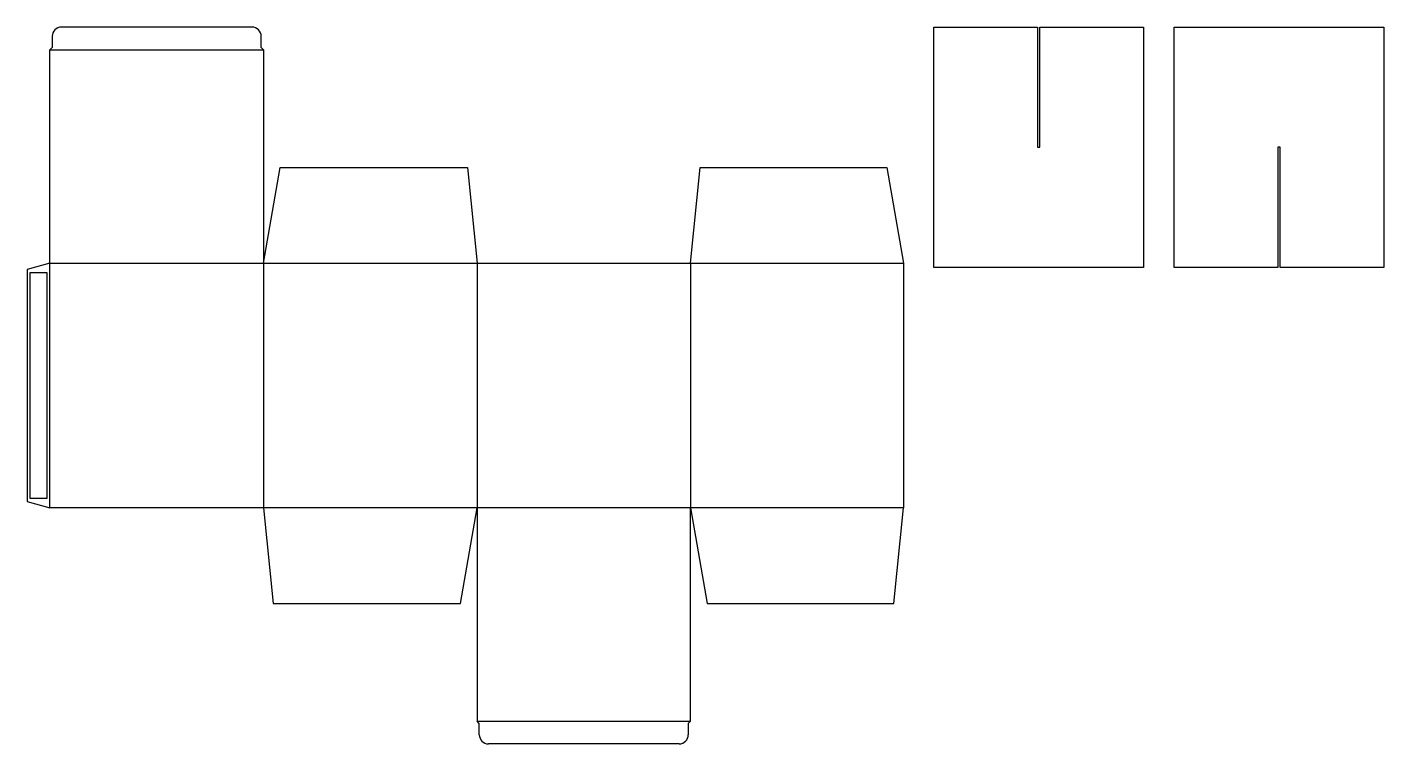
# Model space of a CAD drawing. Header units: millimetres. Extents: x 0 to 892, y 0 to 472.
import ezdxf

# ---------------------------------------------------------------- set-up
doc = ezdxf.new("R2010")
doc.units = ezdxf.units.MM
for name, color, linetype in [('CREASE', 5, 'CONTINUOUS'), ('CUT', 1, 'CONTINUOUS'), ('GLUE', 2, 'CONTINUOUS')]:
    doc.layers.add(name, color=color, linetype=linetype)

msp = doc.modelspace()

# ---------------------------------------------------------------- linework, layer by layer
at = {"layer": 'CREASE'}
for p, q in [((15, 456.8), (155.45, 456.8)), ((15, 155.45), (15, 316.35)), ((15, 316.35), (155.45, 316.35)), ((155.45, 316.35), (155.45, 155.45)), ((155.45, 316.35), (295.9, 316.35)), ((295.9, 316.35), (295.9, 155.45)), ((436.35, 316.35), (436.35, 155.45)), ((436.35, 316.35), (576.35, 316.35)), ((295.9, 155.45), (155.45, 155.45)), ((436.35, 155.45), (295.9, 155.45)), ((576.35, 155.45), (436.35, 155.45)), ((295.9, 15), (436.35, 15))]:
    msp.add_line(p, q, dxfattribs=at)
at = {"layer": 'CUT'}
for p, q in [((16.5, 465.8), (16.5, 458.3)), ((147.95, 471.8), (22.5, 471.8)), ((153.95, 458.3), (153.95, 465.8)), ((596.35, 471.8), (664.625, 471.8)), ((596.35, 313.6), (596.35, 471.8)), ((664.625, 471.8), (664.625, 392.7)), ((666.075, 392.7), (666.075, 471.8)), ((666.075, 471.8), (734.35, 471.8)), ((734.35, 471.8), (734.35, 313.6)), ((754.35, 471.8), (892.35, 471.8)), ((754.35, 313.6), (754.35, 471.8)), ((892.35, 471.8), (892.35, 313.6)), ((16.5, 458.3), (15, 456.8)), ((15, 316.35), (15, 456.8)), ((155.45, 456.8), (153.95, 458.3)), ((155.45, 456.8), (155.45, 316.35)), ((664.625, 392.7), (666.075, 392.7)), ((824.075, 392.7), (822.625, 392.7)), ((822.625, 392.7), (822.625, 313.6)), ((824.075, 313.6), (824.075, 392.7)), ((155.45, 316.35), (166.35, 379.35)), ((166.35, 379.35), (289.6, 379.35)), ((289.6, 379.35), (295.9, 316.35)), ((436.35, 316.35), (442.65, 379.35)), ((442.65, 379.35), (565.45, 379.35)), ((565.45, 379.35), (576.35, 316.35)), ((15, 316.35), (0, 312.331)), ((0, 312.331), (0, 159.469)), ((295.9, 316.35), (436.35, 316.35)), ((576.35, 316.35), (576.35, 155.45)), ((734.35, 313.6), (596.35, 313.6)), ((822.625, 313.6), (754.35, 313.6)), ((892.35, 313.6), (824.075, 313.6)), ((0, 159.469), (15, 155.45)), ((155.45, 155.45), (15, 155.45)), ((155.45, 155.45), (161.75, 92.45)), ((285, 92.45), (295.9, 155.45)), ((295.9, 155.45), (295.9, 15)), ((436.35, 15), (436.35, 155.45)), ((436.35, 155.45), (447.25, 92.45)), ((570.05, 92.45), (576.35, 155.45)), ((161.75, 92.45), (285, 92.45)), ((447.25, 92.45), (570.05, 92.45)), ((297.4, 13.5), (295.9, 15)), ((297.4, 6), (297.4, 13.5)), ((436.35, 15), (434.85, 13.5)), ((434.85, 13.5), (434.85, 6)), ((428.85, 0), (303.4, 0))]:
    msp.add_line(p, q, dxfattribs=at)
for centre, start, end in [((22.5, 465.8), 90, 180), ((147.95, 465.8), 0, 90), ((303.4, 6), 180, 270), ((428.85, 6), 270, 0)]:
    msp.add_arc(centre, 6, start, end, dxfattribs=at)
at = {"layer": 'GLUE'}
for p, q in [((2, 310.331), (13, 310.331)), ((2, 161.469), (2, 310.331)), ((13, 310.331), (13, 161.469)), ((13, 161.469), (2, 161.469))]:
    msp.add_line(p, q, dxfattribs=at)

doc.saveas('drawing.dxf')
